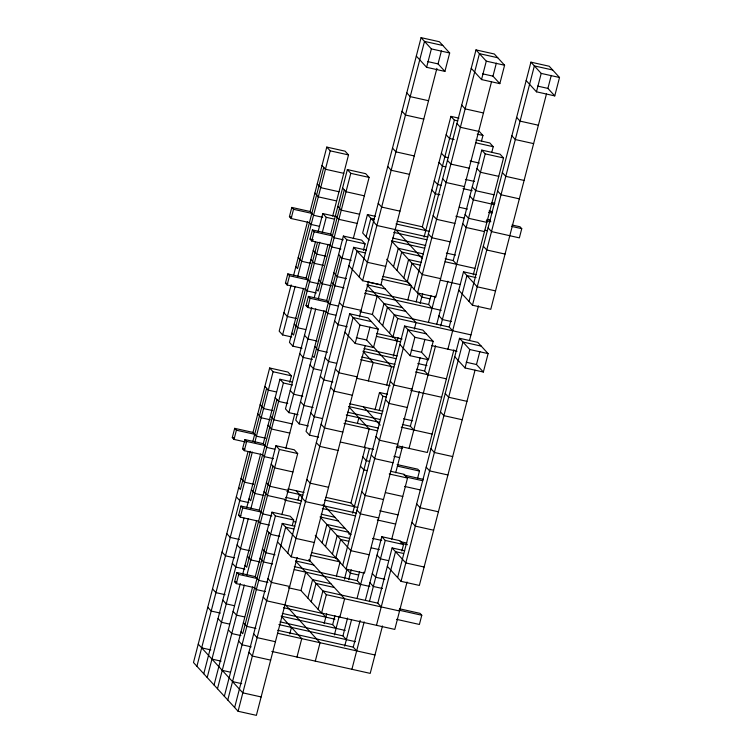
<?xml version="1.0" encoding="UTF-8"?>
<svg xmlns="http://www.w3.org/2000/svg" width="753" height="753" viewBox="0 0 753 753"><rect width="100%" height="100%" fill="white"/><g stroke="black" fill="none" stroke-linecap="round" stroke-linejoin="round"><path stroke-width="1.13" d="M245.459 441.964L234.014 439.413L232.301 437.54L234.682 428.335L252.989 432.42L256.415 436.166L265.574 438.208M319.178 226.258L311.168 224.469L309.455 222.596L291.147 218.511L289.425 216.638L291.806 207.433L310.114 211.518L313.549 215.264L322.698 217.306M234.014 439.413L236.395 430.208L234.682 428.335M291.147 218.511L293.529 209.306L291.806 207.433M273.48 458.662L264.331 456.619L262.609 454.746L244.301 450.661L242.588 448.788L244.97 439.583L263.277 443.668L266.713 447.414L274.713 449.202M316.326 292.983L307.177 290.94L305.464 289.067L287.147 284.982L285.434 283.109L287.815 273.904L306.123 277.989L309.558 281.744L318.707 283.777M244.301 450.661L246.683 441.456L244.97 439.583M287.147 284.982L289.529 275.777L287.815 273.904M248.01 451.668L193.483 662.527L238.07 711.265L256.378 715.35L297.2 557.484M252.989 432.42L269.649 367.991L287.957 372.076L291.392 375.822L289.707 382.317M291.147 284.869L279.175 331.169L282.601 334.925L291.759 336.968M293.454 275.946L307.45 221.834M310.114 211.518L326.783 147.089L345.09 151.174L348.517 154.92L332.694 216.102M250.307 451.311L240.423 489.516L238.71 487.643M252.848 441.456L266.609 388.275M323.734 167.373L297.548 268.614L295.835 266.741M196.91 666.273L252.311 452.064M254.834 442.303L273.085 371.737L269.649 367.991M282.601 334.925L295.157 286.394M297.727 276.445L330.209 150.835L326.783 147.089M269.489 525.133L260.331 523.09L258.618 521.217L240.311 517.132L238.597 515.259L240.979 506.054L259.286 510.139L262.712 513.885L271.871 515.927M340.902 249.008L331.744 246.965L330.03 245.092L311.723 241.007L310.01 239.134L312.391 229.929L330.699 234.014L334.125 237.76L343.283 239.802M240.311 517.132L242.692 507.927L240.979 506.054M311.723 241.007L314.105 231.802L312.391 229.929M203.771 673.775L244.019 518.139M246.617 508.096L260.613 453.984M263.277 443.668L279.937 379.239L292.531 382.044M303.459 288.314L289.463 342.417L292.889 346.173L302.047 348.215M306.123 277.989L315.507 241.713M318.03 231.971L322.792 213.56L335.377 216.365M276.897 399.523L250.711 500.764L248.998 498.891M317.502 242.504L293.557 335.094L291.844 333.212M207.197 677.521L248.311 518.544M250.89 508.595L283.373 382.985L279.937 379.239M292.889 346.173L319.78 242.212M322.293 232.47L326.218 217.306L322.792 213.56M265.498 591.613L256.34 589.571L254.627 587.688L236.32 583.603L234.607 581.73L236.988 572.525L255.295 576.61L258.721 580.365L267.88 582.408M335.763 315.225L327.753 313.436L326.04 311.563L307.732 307.478L306.019 305.605L308.401 296.4L326.708 300.485L330.134 304.231L338.144 306.019M236.32 583.603L238.701 574.407L236.988 572.525M307.732 307.478L310.114 298.273L308.401 296.4M214.059 685.023L240.311 583.5M242.626 574.567L256.613 520.464M259.286 510.139L275.946 445.71L294.254 449.795L297.689 453.541L281.867 514.723M311.723 307.365L285.472 408.898L288.898 412.644L298.056 414.687M314.302 297.416L328.026 244.33M330.699 234.014L347.359 169.585L365.666 173.67L369.102 177.416L353.279 238.597M272.906 465.994L246.72 567.244L245.007 565.362M344.309 189.869L318.133 291.11L316.411 289.237M217.485 688.769L244.32 585.015M246.89 575.066L279.382 449.456L275.946 445.71M288.898 412.644L315.733 308.89M318.303 298.941L350.785 173.331L347.359 169.585M285.858 448.251L294.677 414.141M224.347 696.271L252.622 586.935M255.295 576.61L271.955 512.181L290.263 516.266L293.689 520.022L292.296 525.434M324.035 310.81L295.76 420.146L299.186 423.892L308.344 425.934M326.708 300.485L343.368 236.056L361.675 240.141L365.101 243.887L363.426 250.391M268.906 532.465L242.73 633.715L241.007 631.842M340.318 256.34L314.133 357.59L312.42 355.708M227.773 700.017L275.382 515.937L271.955 512.181M299.186 423.892L346.794 239.802L343.368 236.056M234.635 707.519L282.243 523.429L294.828 526.243M366.24 250.109L353.656 247.304L306.047 431.384L309.483 435.14L318.632 437.182M238.07 711.265L285.679 527.185L293.689 528.964M309.483 435.14L357.082 251.05L365.092 252.839M375.436 216.356L367.426 214.567L362.664 232.978L369.139 240.056M298.037 499.86L299.44 494.439M366.09 236.724L370.853 218.314L374.288 219.085M287.778 553.088L349.665 313.775L367.972 317.86L378.26 329.108L373.497 347.519L355.19 343.434L344.902 332.186M359.181 276.963L421.078 37.65L439.385 41.735L449.673 52.983L444.91 71.394L426.603 67.309L416.315 56.061M310.33 561.249L291.204 556.834L353.091 317.531L371.398 321.616M436.9 68.354L380.924 284.794L362.617 280.709L424.504 41.396L442.811 45.481M359.435 316.862L368.612 281.358M355.19 343.434L359.953 325.023L349.665 313.775M426.603 67.309L431.365 48.898L421.078 37.65M289.773 633.885L291.458 627.39M407.053 581.994L394.788 629.404L321.559 613.064L300.974 590.568L305.737 572.167M402.121 338.982L392.972 336.939L372.387 314.443L377.149 296.033M309.511 560.919L365.196 345.599M373.497 347.519L366.645 340.017L370.005 327.028M444.91 71.394L438.048 63.892L441.409 50.893M307.836 598.07L312.599 579.659L330.906 583.744M322.115 542.847L326.877 524.436L345.185 528.521M379.248 321.945L384.011 303.534L402.318 307.619M393.527 266.722L398.29 248.311L423.468 253.93M296.983 657.049L301.746 638.638L281.17 616.142L345.241 630.44M311.262 601.816L316.025 583.415L334.332 587.5M325.55 546.593L330.313 528.182L348.62 532.267M357.477 423.148L358.87 417.736M368.396 380.914L373.159 362.513L363.633 352.093M382.675 325.691L387.437 307.28L405.745 311.365M396.963 270.468L401.716 252.057L422.32 256.651M318.124 609.318L322.886 590.907L377.808 603.162L381.244 606.909M332.412 554.095L337.165 535.684L349.759 538.489M389.536 333.193L394.299 314.782L449.221 327.037L452.657 330.783M403.815 277.97L408.578 259.559L421.172 262.364M321.559 613.064L326.313 594.663L295.449 560.919L313.756 565.004M335.838 557.841L340.601 539.43L348.611 541.219M364.405 447.395L369.168 428.984L349.345 407.317M392.972 336.939L397.725 318.528L366.862 284.785L385.169 288.87M407.251 281.716L412.013 263.305L420.023 265.094M354.362 506.694L350.936 502.948L365.356 447.178M375.022 409.82L379.503 392.492L387.513 394.28M425.774 230.569L422.348 226.822L450.915 116.367L458.925 118.155M324.119 623.644L326.67 613.799M336.44 575.998L340.083 561.926L310.33 555.281M352.686 513.198L369.346 448.76M379.286 410.319L382.929 396.247L379.503 392.492M393.292 356.178L398.073 337.673M407.853 299.873L411.496 285.792L381.743 279.156M424.099 237.063L454.341 120.122L450.915 116.367M315.291 661.134L320.053 642.723L285.754 605.233L322.369 613.394L325.804 617.149M386.703 384.999L391.466 366.598L373.168 346.596M342.7 565.343L404.587 326.03L422.894 330.115L433.182 341.363L428.429 359.774L410.112 355.689L399.824 344.441M414.112 289.218L476 49.905L494.307 53.99L504.595 65.238L499.832 83.649L481.525 79.564L471.237 68.316M420.118 357.854L364.433 573.174L346.126 569.089L408.013 329.776L426.33 333.861M491.53 81.729L435.846 297.049L417.539 292.964L479.426 53.651L497.733 57.736M336.092 628.397L332.657 624.642L334.972 615.719M344.422 579.17L346.945 569.419L350.371 573.174L358.381 574.953M416.117 301.953L418.357 293.294L421.784 297.04L429.794 298.828M334.407 634.892L339.264 616.123M348.695 579.669L351.237 569.823M420.099 303.544L422.649 293.698M339.867 617.149L344.629 598.748L308.805 559.583M414.357 329.117L416.033 322.613L381.733 285.123L368.01 282.064M410.112 355.689L414.875 337.278L404.587 326.03M481.525 79.564L486.287 61.153L476 49.905M346.38 639.645L342.954 635.89L347.566 618.044M360.659 584.422L357.233 580.667L359.539 571.743M432.071 308.288L428.645 304.541L430.951 295.618M344.695 646.14L351.576 619.559M357.026 598.494L363.831 572.148M428.429 322.369L435.243 296.014M428.429 359.774L421.567 352.272L424.927 339.283M499.832 83.649L492.98 76.147L496.34 63.148M395.702 472.762L402.563 446.228M481.534 140.867L482.937 135.455L479.51 131.7M356.668 650.893L353.242 647.138L360.16 620.368M365.421 600.037L381.799 536.691L400.116 540.776L403.542 544.523L401.857 551.017M413.802 429.991L410.366 426.236L419.308 391.654M428.081 374.768L424.654 371.013L427.826 358.739M436.693 324.449L447.875 281.198M456.647 264.312L453.212 260.566L481.779 150.111L500.086 154.196L503.522 157.942L473.27 274.892M351.905 669.295L364.17 621.884M369.412 601.619L385.235 540.438L381.799 536.691M409.039 448.402L435.582 345.759M440.684 326.04L485.205 153.866L481.779 150.111M391.711 539.233L407.533 478.051L404.107 474.305L390.374 471.237M491.831 152.115L493.224 146.694L489.798 142.948L476.065 139.889M377.808 603.162L392.097 547.939L404.681 550.744M449.221 327.037L463.509 271.814L476.094 274.619M376.481 625.319L395.523 551.685L403.533 553.474M447.894 349.194L466.935 275.56L476.084 277.603M417.623 478.211L419.477 471.058L417.764 469.175L397.16 464.582M382.477 625.969L370.212 673.38L271.814 651.43M453.89 349.844L427.346 452.478L397.593 445.842M397.622 577.598L459.509 338.285L477.816 342.37L488.113 353.618L483.351 372.029L465.043 367.944L454.756 356.696M469.034 301.464L530.921 62.16L549.229 66.245L559.517 77.493L554.763 95.895L536.456 91.81L526.159 80.562M475.049 370.109L419.355 585.429L401.048 581.344L462.944 342.031L481.252 346.116M546.462 93.974L490.768 309.304L472.46 305.219L534.357 65.906L552.664 69.991M469.561 340.281L478.466 305.859M465.043 367.944L469.797 349.533L459.509 338.285M536.456 91.81L541.209 73.408L530.921 62.16M483.351 372.029L476.489 364.527L479.849 351.529M554.763 95.895L547.902 88.402L551.262 75.404M399.466 608.782L420.061 613.375L421.784 615.248L419.402 624.453L396.511 619.342M512.031 225.006L520.041 226.794L521.754 228.667L519.372 237.873L491.502 231.585L488.076 227.83M431.365 48.898L449.673 52.983M486.287 61.153L504.595 65.238M541.209 73.408L559.517 77.493M427.751 61.595L438.048 63.892M482.682 73.85L492.98 76.147M537.604 86.106L547.902 88.402M428.532 100.714L410.225 96.629L406.789 92.873M483.454 112.959L465.147 108.874L461.721 105.128M538.376 125.214L520.069 121.129L516.643 117.383M454.341 120.122L457.777 120.885M423.77 119.115L405.462 115.03L402.036 111.284M478.692 131.37L460.384 127.285L456.958 123.539M533.613 143.625L515.306 139.54L511.88 135.794M477.214 134.175L482.937 135.455M476.065 142.872L493.224 146.694M454.153 139.55L449.579 138.524L446.153 134.778M485.205 153.866L503.522 157.942M470.154 161.02L479.313 163.062M448.251 157.697L444.816 156.935L441.39 153.188M414.244 155.937L395.937 151.852L392.511 148.096M469.175 168.192L450.868 164.107L447.433 160.351M524.097 180.438L505.79 176.353L502.355 172.606M498.759 176.353L480.452 172.268L477.016 168.521M445.87 166.902L442.435 166.14L439.008 162.394M465.401 179.43L474.55 181.473M330.209 150.835L348.517 154.92M409.491 174.348L391.184 170.263L387.748 166.507M464.413 186.593L446.105 182.508L442.67 178.762M519.335 198.848L501.027 194.763L497.601 191.017M493.996 194.763L475.689 190.678L472.253 186.932M463.02 188.636L472.169 190.678M441.107 185.313L437.681 184.551L434.246 180.795M491.455 202.51L494.881 203.282M494.307 204.647L473.308 199.884L469.881 196.138M350.785 173.331L369.102 177.416M343.754 173.331L325.447 169.246L322.02 165.5M439.874 194.773L435.3 193.756L431.864 190.001M489.158 210.953L492.584 211.715M488.584 212.318L492.01 213.08M459.405 207.301L467.415 209.089M486.862 219.396L490.288 220.158M486.287 220.761L490.862 221.777M511.456 226.371L521.754 228.667M486.852 222.38L468.545 218.295L465.119 214.539M364.339 195.827L346.032 191.742L342.596 187.996M455.876 216.252L463.886 218.031M339.001 191.742L320.693 187.657L317.258 183.901M399.965 211.16L381.658 207.075L378.232 203.329M454.887 223.415L436.58 219.33L433.154 215.584M485.045 230.22L487.332 230.729M484.471 231.576L466.163 227.5L462.737 223.745M336.619 200.938L318.312 196.862L314.876 193.107M397.17 221.203L422.348 226.822M359.576 214.238L341.269 210.153L337.833 206.397M396.022 223.933L429.21 231.331M395.203 229.571L376.895 225.486L373.469 221.73M450.134 241.826L431.817 237.741L428.391 233.985M505.056 254.072L486.749 249.987L483.313 246.24M428.062 237.044L396.022 229.9L422.32 258.646M293.529 209.306L311.836 213.391M357.195 223.434L338.888 219.349L335.462 215.603M326.218 217.306L334.228 219.095M393.725 232.376L426.913 239.774M392.577 238.08L425.765 245.487M289.425 216.638L291.722 217.146M391.428 240.809L424.617 248.217M446.36 253.064L455.509 255.107M445.202 258.778L453.212 260.566M314.105 231.802L332.412 235.887M346.794 239.802L365.101 243.887M445.202 261.762L474.955 268.397M310.01 239.134L313.446 239.896M385.687 266.383L367.379 262.298L353.656 247.304M440.609 278.638L422.301 274.553L392.191 241.647M495.53 290.893L477.223 286.808L463.509 271.814M351.19 260.256L342.031 258.213L338.605 254.467M440.439 280.172L459.895 284.512M325.851 256.171L316.693 254.128L313.267 250.382M382.891 276.426L408.06 282.046L410.809 285.048M323.47 265.376L314.312 263.334L310.885 259.578M310.801 263.334L301.642 261.291L298.216 257.535M346.427 278.666L337.278 276.624L333.843 272.878M365.713 290.498L428.645 304.541M289.529 275.777L307.836 279.862M344.046 287.872L334.897 285.829L331.461 282.074M331.376 285.829L322.228 283.787L318.792 280.031M364.565 293.228L441.23 310.33M285.434 283.109L287.721 283.617M451.518 321.578L442.359 319.536L438.933 315.789M310.114 298.273L328.421 302.358M361.111 310.368L342.803 306.283L339.377 302.527M397.725 318.528L470.964 334.869M359.802 311.638L372.387 314.443M306.019 305.605L308.306 306.113M359.953 325.023L378.26 329.108M414.875 337.278L433.182 341.363M469.797 349.533L488.113 353.618M347.199 326.727L338.041 324.684L334.614 320.938M431.874 345.618L457.043 351.237M376.622 333.438L393.781 337.269L397.208 341.024M296.522 318.557L287.364 316.514L283.937 312.768M376.613 336.422L400.643 341.787M356.338 337.721L366.645 340.017M411.27 349.976L421.567 352.272M466.192 362.231L476.489 364.527M305.662 329.55L297.651 327.762L294.225 324.016M364.01 348.535L397.198 355.934M317.098 341.053L307.939 339.01L304.513 335.264M362.871 351.265L396.05 358.663M417.793 363.52L426.942 365.553M361.713 356.969L394.901 364.377M416.644 369.224L424.654 371.013M327.386 352.3L318.237 350.258L314.801 346.512M360.574 359.699L393.753 367.106M415.496 371.954L446.388 378.844M336.535 363.294L328.524 361.506L325.089 357.76M312.335 359.463L303.186 357.421L299.75 353.665M357.12 376.839L338.812 372.754L335.377 368.998M412.042 389.094L393.734 385.009L390.308 381.253M466.964 401.34L448.656 397.255L445.23 393.508M321.484 370.448L313.474 368.669L310.038 364.913M356.95 378.364L390.139 385.771M410.733 390.365L441.625 397.255M332.911 381.959L323.762 379.917L320.336 376.161M273.085 371.737L291.392 375.822M382.929 396.247L386.364 397.01M352.357 395.24L334.05 391.165L330.623 387.409M407.279 407.495L388.972 403.41L385.545 399.664M462.21 419.75L443.903 415.665L440.467 411.919M283.373 382.985L292.522 385.028M349.731 403.759L382.919 411.166M302.819 396.276L293.661 394.233L290.234 390.487M348.583 406.488L381.771 413.886M403.504 418.743L412.663 420.786M276.332 391.936L268.322 390.148L264.887 386.402M347.434 412.202L380.613 419.6M402.356 424.457L410.366 426.236M313.107 407.524L303.948 405.481L300.522 401.735M346.286 414.931L379.474 422.329M401.208 427.177L432.109 434.076M287.768 403.439L278.61 401.396L275.184 397.65M345.138 420.635L378.317 428.043M322.246 418.517L314.236 416.729L310.81 412.983M343.989 423.365L377.178 430.772M272.718 410.601L263.559 408.559L260.133 404.803M342.841 432.062L324.534 427.977L321.098 424.231M397.763 444.317L379.456 440.232L376.02 436.486M452.685 456.572L434.377 452.487L430.951 448.732M292.155 423.892L273.847 419.807L270.421 416.051M396.285 447.122L402.008 448.393M270.336 419.798L261.178 417.764L257.752 414.009M340.375 442.03L373.554 449.437M289.773 433.088L271.466 429.012L268.04 425.257M393.904 456.327L399.627 457.598M338.078 450.473L319.771 446.388L316.335 442.632M393 462.728L374.693 458.643L371.267 454.887M447.922 474.974L429.615 470.889L426.189 467.142M236.395 430.208L254.702 434.293M397.735 466.201L419.477 471.058M369.704 461.438L366.269 460.676L362.833 456.93M404.022 475.068L423.478 479.407M232.301 437.54L234.588 438.048M246.683 441.456L264.99 445.541M405.735 476.941L422.904 480.772M279.382 449.456L297.689 453.541M389.226 473.966L407.533 478.051M367.323 470.644L363.887 469.881L360.461 466.126M242.588 448.788L244.876 449.296M404.502 486.4L420.522 489.977M292.926 471.952L274.619 467.867L271.184 464.121M385.611 492.631L402.77 496.462M328.553 487.285L310.245 483.2L306.819 479.454M383.475 499.54L365.167 495.455L361.741 491.709M438.406 511.795L420.099 507.71L416.663 503.964M288.004 488.904L304.024 492.481M325.757 497.328L350.936 502.948M288.164 490.363L269.856 486.278L266.43 482.532M379.7 510.788L398.017 514.864M253.667 484.235L244.518 482.193L241.082 478.437M286.855 491.634L302.875 495.21M324.618 500.058L357.797 507.466M323.79 505.696L305.483 501.611L302.057 497.865M378.721 517.951L360.414 513.866L356.978 510.12M433.643 530.206L415.336 526.121L411.9 522.366M285.707 497.347L301.727 500.924M324.609 506.025L356.649 513.17M285.782 499.568L267.475 495.483L264.049 491.728M377.328 519.984L395.636 524.069M263.964 495.483L254.806 493.441L251.38 489.685M284.559 500.077L300.579 503.644M322.322 508.501L355.501 515.899M321.164 514.214L334.897 517.273M320.016 516.935L338.332 521.02M248.914 502.637L239.755 500.594L236.329 496.848M400.031 541.539L406.893 543.073M242.692 507.927L260.999 512.012M400.596 543.158L407.467 544.692M275.382 515.937L293.689 520.022M385.235 540.438L403.542 544.523M372.566 538.395L381.715 540.438M293.529 521.547L295.816 522.055M348.451 533.802L350.738 534.31M238.597 515.259L240.885 515.767M371.323 547.855L379.333 549.643M314.274 542.508L295.967 538.433L282.243 523.429M369.196 554.763L350.889 550.678L320.778 517.772M424.118 567.018L405.811 562.933L392.097 547.939M279.777 536.381L270.628 534.338L267.193 530.592M388.482 560.637L380.472 558.848L377.046 555.102M311.478 552.561L336.657 558.171L339.396 561.173M239.388 539.459L230.23 537.416L226.804 533.67M275.014 554.792L265.865 552.749L262.43 549.003M384.868 579.302L375.709 577.259L372.283 573.504M249.676 550.707L240.527 548.664L237.091 544.918M294.301 566.633L357.233 580.667M272.633 563.997L263.484 561.954L260.058 558.208M382.486 588.507L373.328 586.465L369.902 582.709M259.964 561.954L250.815 559.912L247.379 556.166M294.291 569.607L369.817 586.455M234.625 557.869L225.476 555.827L222.041 552.071M244.913 569.117L235.764 567.075L232.329 563.319M238.701 574.407L257.008 578.492M398.892 610.146L421.784 615.248M289.698 586.493L271.391 582.408L267.964 578.652M326.313 594.663L399.551 610.994M288.39 587.764L300.974 590.568M234.607 581.73L236.894 582.248M284.935 604.904L266.628 600.819L263.202 597.063M225.109 594.682L215.951 592.639L212.525 588.893M283.467 607.699L334.953 619.192M282.309 613.413L332.657 624.642M234.249 605.676L226.239 603.887L222.813 600.141M280.012 621.856L342.954 635.89M244.537 616.923L236.527 615.135L233.101 611.389M278.864 624.585L355.529 641.688M220.347 613.093L211.188 611.05L207.762 607.304M277.716 630.289L353.242 647.138M255.973 628.426L246.824 626.383L243.388 622.637M277.716 633.273L374.975 654.978M229.486 624.086L221.486 622.298L218.05 618.552M275.419 641.716L257.112 637.631L253.676 633.885M240.922 635.588L231.773 633.546L228.338 629.8M251.21 646.836L242.061 644.794L238.626 641.048M270.656 660.127L252.349 656.042L248.923 652.286M201.672 647.862L210.821 649.905M211.96 659.11L221.109 661.153M222.248 670.358L230.258 672.147M232.536 681.606L241.694 683.649M261.14 696.939L242.824 692.854L198.237 644.116M458.746 290.216L472.46 305.219M367.426 214.567L373.902 221.646M386.675 259.22L417.539 292.964M348.893 265.715L362.617 280.709M363.464 406.827L380.227 425.153M387.334 566.35L401.048 581.344M323.084 504.359L350.907 534.771M296.014 490.692L302.49 497.78M315.262 535.345L346.126 569.089M277.481 541.84L291.204 556.834"/></g></svg>
